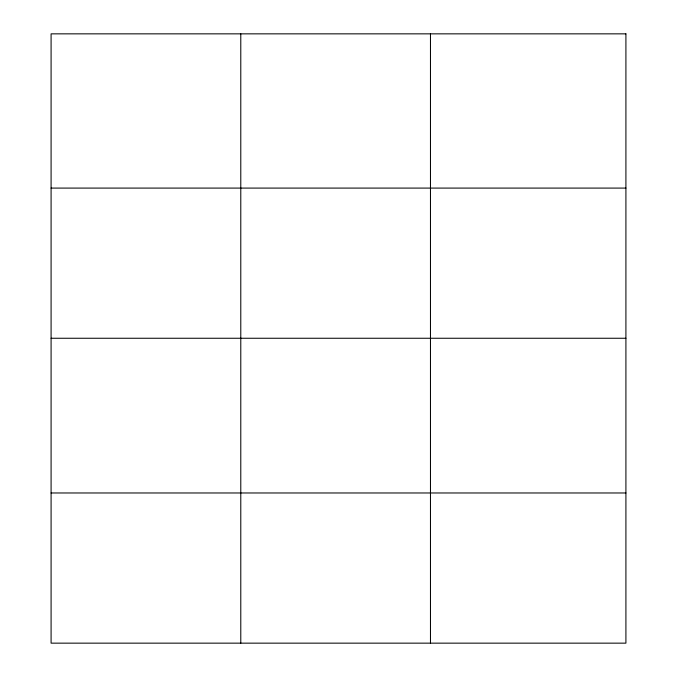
<?xml version="1.0" encoding="UTF-8"?>
<svg xmlns="http://www.w3.org/2000/svg" width="677" height="677" viewBox="0 0 677 677"><rect width="100%" height="100%" fill="white"/><g stroke="black" fill="none" stroke-linecap="round" stroke-linejoin="round"><path stroke-width="1.02" d="M51.088 188.088L625.912 188.088M51.088 338.255L625.912 338.255M51.088 492.974L625.912 492.974M430.47 33.85L430.47 643.15M240.784 33.85L240.784 643.15M625.912 33.85L51.088 33.85L51.088 643.15L625.912 643.15L625.912 33.85"/></g></svg>
